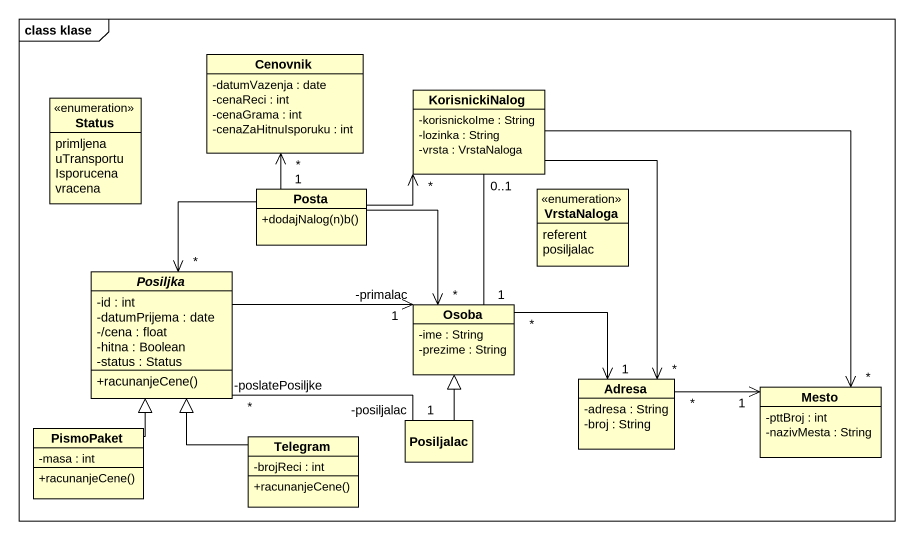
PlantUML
@startuml
mainframe class klase
hide circle
hide empty members
skinparam classAttributeIconSize 0
class Cenovnik {
  -datumVazenja : date
  -cenaReci : int
  -cenaGrama : int
  -cenaZaHitnuIsporuku : int
}
enum Status {
  primljena
  uTransportu
  Isporucena
  vracena
}
class KorisnickiNalog {
  -korisnickoIme : String
  -lozinka : String
  -vrsta : VrstaNaloga
}
class Posta {
  +dodajNalog(n)b()
}
enum VrstaNaloga {
  referent
  posiljalac
}
abstract class Posiljka {
  -id : int
  -datumPrijema : date
  -/cena : float
  -hitna : Boolean
  -status : Status
  +racunanjeCene()
}
class Osoba {
  -ime : String
  -prezime : String
}
class Adresa {
  -adresa : String
  -broj : String
}
class Mesto {
  -pttBroj : int
  -nazivMesta : String
}
class PismoPaket {
  -masa : int
  +racunanjeCene()
}
class Telegram {
  -brojReci : int
  +racunanjeCene()
}
class Posiljalac
KorisnickiNalog --> "*" Adresa
KorisnickiNalog --> "*" Mesto
Posta "1" -up-> "*" Cenovnik
Posta -right-> "*" KorisnickiNalog
Posta --> "*" Posiljka
Posta --> "*" Osoba
Posiljka -right-> "1\n-primalac" Osoba
Posiljka "*\n-poslatePosiljke" -right- "1\n-posiljalac" Posiljalac
Osoba "1" -up- "0..1" KorisnickiNalog
Osoba "*" -right-> "1" Adresa
Adresa "*" -right-> "1" Mesto
PismoPaket -up-|> Posiljka
Telegram -up-|> Posiljka
Posiljalac -up-|> Osoba
@enduml
